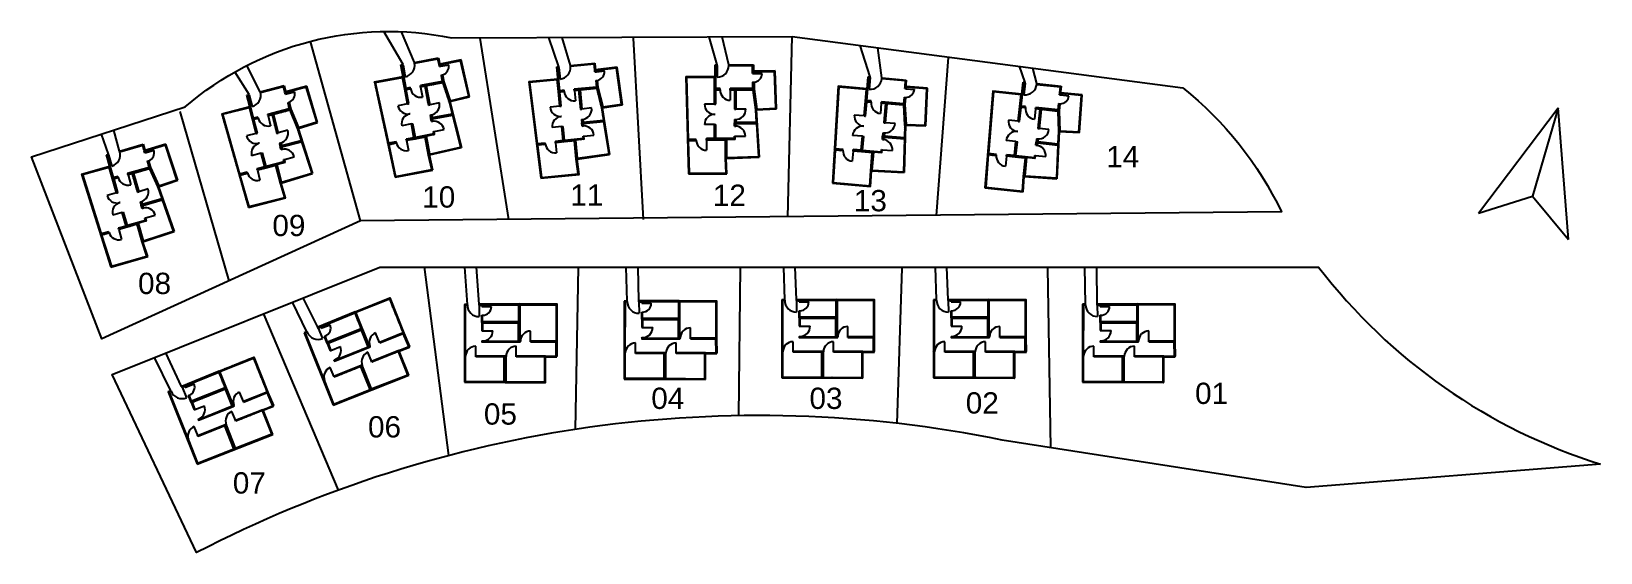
# Model space of a CAD drawing. Header units: millimetres. Extents: x 212 to 433, y 76 to 150.
import ezdxf
from ezdxf.enums import TextEntityAlignment as Align

# ---------------------------------------------------------------- set-up
doc = ezdxf.new("R2010")
doc.units = ezdxf.units.MM
doc.styles.get("Standard").update_dxf_attribs({"font": 'arial.ttf'})

# ---------------------------------------------------------------- blocks, each defined once
blk = doc.blocks.new('casita')
h = blk.add_hatch()
h.set_pattern_fill('JIS_LC_20A', color=256, scale=0.005)
h.paths.add_polyline_path([(0.01, 3.72), (-5.27, 3.72), (-5.27, -1.64), (-5.12, -1.64), (-5.12, -1.54), (-5.17, -1.54), (-5.17, 3.62), (-0.09, 3.62), (-0.09, -1.54), (-3.68, -1.54), (-3.68, -1.64), (0.01, -1.64)])
h.paths.add_polyline_path([(-5.27, 1.11), (-10.55, 1.11), (-10.55, -0.05), (-10.45, -0.05), (-10.45, 1.01), (-5.37, 1.01), (-5.37, -1.54), (-10.45, -1.54), (-10.45, -1.49), (-10.55, -1.49), (-10.55, -1.64), (-5.27, -1.64)])
h.paths.add_polyline_path([(-5.27, 3.72), (-10.96, 3.68), (-10.96, 3.56), (-10.55, 3.56), (-10.55, 3.36), (-10.45, 3.36), (-10.45, 3.58), (-5.37, 3.61), (-5.37, 1.21), (-10.45, 1.21), (-10.45, 2.12), (-10.55, 2.12), (-10.55, 1.11), (-5.27, 1.11)])
h.paths.add_polyline_path([(-7.29, -7.35), (-13.02, -7.32), (-13.02, -3.63), (-12.87, -3.63), (-12.87, -3.73), (-12.92, -3.73), (-12.92, -7.22), (-7.39, -7.22), (-7.39, -3.73), (-11.43, -3.73), (-11.43, -3.63), (-7.29, -3.63)])
h.paths.add_polyline_path([(-7.14, -3.63), (-7.29, -3.63), (-7.29, -7.35), (-1.57, -7.38), (-1.57, -3.63), (-5.7, -3.63), (-5.7, -3.73), (-1.67, -3.73), (-1.67, -7.28), (-7.19, -7.22), (-7.19, -3.73), (-7.14, -3.73)])
h = blk.add_hatch()
h.set_pattern_fill('JIS_LC_20A', color=256, scale=0.005)
h.paths.add_polyline_path([(-12.91, 3.56), (-12.6, 3.56, -0.004394), (-12.6, 3.59), (-12.6, 3.63), (-12.6, 3.66), (-13.01, 3.66), (-13.02, -3.63), (-12.92, -3.63)])
h = blk.add_hatch()
h.set_pattern_fill('JIS_LC_20A', color=256, scale=0.005)
h.paths.add_polyline_path([(0.01, -1.64), (-0.09, -1.64), (-0.07, -3.64), (-1.57, -3.63), (-1.57, -3.63), (-1.57, -3.73), (0.03, -3.74), (0.03, -3.64)])
for p, q in [((-13.01, 3.66), (-13.02, -7.32)), ((-12.6, 3.66), (-13.01, 3.66)), ((-12.6, 3.56), (-12.6, 3.66)), ((-5.27, 3.72), (-10.96, 3.68)), ((-10.96, 3.56), (-10.96, 3.68)), ((-10.96, 3.56), (-10.93, 1.94)), ((-10.55, 3.56), (-10.55, 3.36)), ((-10.55, 3.36), (-10.45, 3.36)), ((-10.45, 3.36), (-9.21, 3.36)), ((-10.55, 2.12), (-10.55, -0.05)), ((-10.55, 2.12), (-10.45, 2.12)), ((-10.55, -0.05), (-10.45, -0.05)), ((-10.55, -1.49), (-10.55, -1.64)), ((-10.55, -1.49), (-10.45, -1.49)), ((-10.55, -1.64), (-5.12, -1.64)), ((-10.45, -0.05), (-9.01, -0.05)), ((-5.12, -1.64), (-5.12, -1.54)), ((-3.68, -1.54), (-3.68, -0.1)), ((-3.68, -1.64), (-3.68, -1.54)), ((-3.68, -1.64), (-0.09, -1.64)), ((-0.07, -3.64), (-0.09, -1.64)), ((0.03, -3.64), (0.01, -1.64)), ((0.03, -3.63), (0.01, -1.64)), ((0.03, -3.64), (0.01, -1.64)), ((-13.02, -3.53), (-13.02, -3.53)), ((-13.02, -3.63), (-13.02, -3.63)), ((-12.87, -3.63), (-12.92, -3.63)), ((-12.87, -3.73), (-12.87, -3.63)), ((-11.43, -3.68), (-11.43, -2.24)), ((-11.43, -3.73), (-11.43, -3.53)), ((-7.14, -3.63), (-11.43, -3.63)), ((-11.43, -3.63), (-7.14, -3.63)), ((-7.29, -3.63), (-7.29, -7.35)), ((-7.14, -3.73), (-7.14, -3.63)), ((-5.7, -3.68), (-5.7, -2.24)), ((-1.57, -3.63), (-5.7, -3.63)), ((-5.7, -3.73), (-5.7, -3.63)), ((-1.57, -3.63), (-0.07, -3.64)), ((-1.57, -3.63), (-0.07, -3.64)), ((-1.57, -7.38), (-1.57, -3.73)), ((-1.57, -3.73), (0.03, -3.74)), ((0.03, -3.53), (0.03, -3.53)), ((0.03, -3.63), (0.03, -3.63)), ((0.03, -3.74), (0.03, -3.64)), ((-13.02, -7.32), (-1.57, -7.38))]:
    blk.add_line(p, q)
for points in [[(-13.01, 3.66), (-13.02, -3.63)], [(-12.6, 3.56), (-12.91, 3.56), (-12.92, -3.63)], [(-10.96, 3.68), (-5.27, 3.72), (-5.27, 1.11), (-10.55, 1.11), (-10.55, 2.12)], [(-10.96, 3.56), (-10.55, 3.56)], [(-10.55, 3.36), (-10.55, 3.56)], [(-10.45, 3.58), (-5.37, 3.61), (-5.37, 1.21), (-10.45, 1.21), (-10.45, 2.12)], [(-10.45, 3.36), (-10.45, 3.58)], [(-5.12, -1.64), (-5.27, -1.64), (-5.27, 3.72), (0.01, 3.72), (0.01, -1.64)], [(-5.12, -1.64), (-5.27, -1.64), (-5.27, 3.72), (0.01, 3.72), (0.01, -1.64)], [(-5.12, -1.54), (-5.17, -1.54), (-5.17, 3.62), (-0.09, 3.62), (-0.09, -1.54), (-3.68, -1.54)], [(-10.55, -1.49), (-10.55, -1.64), (-5.27, -1.64), (-5.27, 1.11), (-10.55, 1.11)], [(-5.27, -1.64), (-5.27, 1.11), (-10.55, 1.11)], [(-10.45, -1.49), (-10.45, -1.54), (-5.37, -1.54), (-5.37, 1.01), (-10.45, 1.01), (-10.45, -0.05)], [(-10.55, -1.49), (-10.55, -1.64)], [(-0.09, -1.64), (-3.68, -1.64)], [(0.01, -1.64), (0.03, -3.64)], [(-13.02, -3.63), (-13.02, -7.32)], [(-12.87, -3.73), (-12.92, -3.73), (-12.92, -7.22), (-7.39, -7.22), (-7.39, -3.73), (-11.43, -3.73)], [(-7.29, -7.32), (-7.29, -3.63), (-11.43, -3.63)], [(-7.14, -3.63), (-7.29, -3.63), (-7.29, -7.32)], [(-7.14, -3.73), (-7.19, -3.73), (-7.19, -7.22), (-1.67, -7.28), (-1.67, -3.73), (-5.7, -3.73)], [(-1.57, -3.63), (-5.7, -3.63)]]:
    blk.add_lwpolyline(points)
for centre, radius, start, end in [((-11.78, 3.66), 0.82, 179.7987, 180), ((-10.96, 3.58), 1.64, 179.4965, 271.0755), ((-10.45, 3.36), 1.24, 270.056, 0.0508), ((-10.55, -0.77), 0.72, 89.9891, 90.1047), ((-10.55, -1.64), 0.15, 89.9657, 90.0523), ((-10.55, -0.77), 0.72, 270, 270.018), ((-10.45, -0.05), 1.44, 270.014, 359.9588), ((-3.68, -1.54), 1.44, 90.0031, 179.9962), ((-11.43, -3.68), 1.44, 90.0031, 178.8758), ((-5.7, -3.68), 1.44, 90.0031, 179.9962)]:
    blk.add_arc(centre, radius, start, end)
blk = doc.blocks.new('chalet')
h = blk.add_hatch()
h.set_pattern_fill('JIS_LC_20A', color=256, scale=0.01)
h.paths.add_polyline_path([(-8.14, 3.45), (-7.94, 3.45), (-7.94, 3.55), (-8.24, 3.55), (-8.24, 0.08), (-8.24, -2.01), (-8.14, -2.01), (-8.14, -0.02), (-7.53, -0.02), (-7.53, 0.18), (-8.14, 0.18)])
h.paths.add_polyline_path([(-8.24, 1.89), (-12.35, 1.89), (-12.12, -7.07), (-10.9, -7.07), (-10.9, -6.97), (-12.03, -6.97), (-12.25, 1.79), (-8.34, 1.79), (-8.34, 0.08), (-8.34, -2.01), (-8.24, -2.01), (-8.24, 0.08)])
h.paths.add_polyline_path([(-2.84, 3.55), (-6.3, 3.55), (-6.3, 3.45), (-2.94, 3.45), (-2.94, 2.63), (-2.94, 2.33), (-2.84, 2.33)])
h.paths.add_polyline_path([(-2.84, 1.09), (-2.94, 1.09), (-2.94, 0.18), (-6.09, 0.18), (-6.09, 0.08), (-2.84, 0.08)], flags=17)
h.paths.add_polyline_path([(-5.39, 0.08), (-6.09, 0.08), (-6.09, -0.02), (-5.49, -0.02), (-5.49, -2.73), (-5.39, -2.73)], flags=17)
h.paths.add_polyline_path([(-2.43, -2.8), (0.45, -2.67), (0.25, 2.67), (-2.84, 2.63), (-2.84, 2.33), (-2.74, 2.33), (-2.74, 2.53), (0.15, 2.57), (0.35, -2.57), (-2.34, -2.7), (-2.74, 0.09), (-2.74, 1.09), (-2.84, 1.09), (-2.84, 0.08), (-5.39, 0.08), (-5.39, -2.73), (-5.29, -2.73), (-5.29, -0.02), (-2.92, -0.02), (-2.53, -2.81), (-2.42, -4.55), (-5.29, -4.54), (-5.29, -4.17), (-5.39, -4.17), (-5.39, -4.64), (-5.39, -5.09), (-5.29, -5.09), (-5.29, -4.74), (-2.41, -4.75), (-2.13, -9.38), (-6.56, -9.55), (-6.56, -6.97), (-5.39, -6.97), (-5.39, -6.53), (-5.49, -6.53), (-5.49, -6.87), (-8.14, -6.87), (-8.14, -4.89), (-8.34, -4.89), (-8.34, -6.87), (-9.46, -6.87), (-9.46, -7.07), (-8.24, -7.07), (-6.76, -7.07), (-6.76, -9.65), (-6.68, -11.74), (-11.9, -11.74), (-12.02, -7.17), (-10.9, -7.17), (-10.9, -7.07), (-12.12, -7.07), (-12, -11.84), (-6.58, -11.84), (-6.66, -9.65), (-2.03, -9.47)])
h.paths.add_polyline_path([(-5.39, -4.64), (-5.39, -4.17), (-5.49, -4.17), (-5.49, -4.64), (-5.49, -5.09), (-5.39, -5.09)], flags=17)
for p, q in [((-8.24, 3.55), (-7.94, 3.55)), ((-8.24, 0.08), (-8.24, 3.55)), ((-8.14, 3.45), (-7.94, 3.45)), ((-8.14, 0.18), (-8.14, 3.45)), ((-7.94, 3.45), (-7.94, 3.55)), ((-7.94, 3.45), (-7.94, 1.81)), ((-6.3, 3.55), (-2.84, 3.55)), ((-6.3, 3.45), (-6.3, 3.55)), ((-6.3, 3.45), (-2.94, 3.45)), ((-2.94, 2.63), (-2.94, 3.45)), ((-2.94, 2.33), (-2.94, 2.63)), ((-2.94, 2.33), (-2.74, 2.33)), ((-2.84, 3.55), (-2.84, 2.33)), ((0.25, 2.67), (-2.84, 2.63)), ((0.15, 2.57), (-2.74, 2.53)), ((-2.74, 2.33), (-2.74, 2.53)), ((-2.74, 2.33), (-1.6, 2.33)), ((0.35, -2.57), (0.15, 2.57)), ((0.45, -2.67), (0.25, 2.67)), ((-12.35, 1.89), (-12, -11.84)), ((-12.35, 1.89), (-8.24, 1.89)), ((-12.25, 1.79), (-12.03, -6.97)), ((-12.25, 1.79), (-8.34, 1.79)), ((-8.34, 0.08), (-8.34, 1.79)), ((-8.34, -2.01), (-8.34, 0.08)), ((-8.24, -2.01), (-8.24, 0.08)), ((-7.53, 0.18), (-8.14, 0.18)), ((-7.53, 0.08), (-8.14, 0.08)), ((-7.53, -0.02), (-7.53, 0.18)), ((-2.94, 0.18), (-6.09, 0.18)), ((-6.09, -0.02), (-6.09, 0.18)), ((-2.84, 0.08), (-6.09, 0.08)), ((-5.39, 0.08), (-5.39, -2.73)), ((-2.94, 1.09), (-2.94, 0.18)), ((-2.94, 1.09), (-2.74, 1.09)), ((-2.84, 1.09), (-2.84, 0.08)), ((-2.84, 0.08), (-2.44, -2.7)), ((-2.74, 1.09), (-2.74, 0.09)), ((-2.74, 0.09), (-2.34, -2.7)), ((-8.34, -2.01), (-9.73, -2.01)), ((-8.34, -2.01), (-8.29, -2.01)), ((-8.24, -2.01), (-8.14, -2.01)), ((-7.53, -0.02), (-8.14, -0.02)), ((-8.14, -2.01), (-8.14, -0.02)), ((-5.49, -0.02), (-6.09, -0.02)), ((-6.09, -0.02), (-6.09, -1.46)), ((-5.49, -0.02), (-5.49, -2.73)), ((-5.29, -0.02), (-5.29, -2.73)), ((-2.92, -0.02), (-5.29, -0.02)), ((-2.92, -0.02), (-2.53, -2.82)), ((-5.49, -2.73), (-5.29, -2.73)), ((-5.49, -4.17), (-5.49, -4.64)), ((-5.49, -4.17), (-5.29, -4.17)), ((-5.39, -4.17), (-5.39, -4.64)), ((-3.9, -2.69), (-5.29, -2.72)), ((-5.29, -4.17), (-5.29, -4.54)), ((-2.53, -2.81), (-2.42, -4.55)), ((-2.43, -2.8), (0.45, -2.67)), ((-2.43, -2.8), (-2.03, -9.47)), ((-2.34, -2.7), (0.35, -2.57)), ((-8.34, -4.89), (-9.73, -4.89)), ((-8.34, -6.87), (-8.34, -4.89)), ((-8.34, -4.89), (-8.14, -4.89)), ((-8.24, -6.97), (-8.24, -4.89)), ((-8.14, -6.87), (-8.14, -4.89)), ((-5.49, -5.09), (-5.49, -4.64)), ((-5.49, -5.09), (-5.29, -5.09)), ((-5.49, -6.87), (-5.49, -6.53)), ((-5.49, -6.53), (-5.39, -6.53)), ((-5.39, -4.64), (-2.42, -4.65)), ((-5.39, -5.09), (-5.39, -4.64)), ((-5.39, -4.74), (-5.39, -4.74)), ((-5.39, -6.97), (-5.39, -6.53)), ((-5.39, -6.53), (-3.95, -6.53)), ((-5.29, -4.54), (-2.42, -4.55)), ((-5.29, -4.54), (-2.42, -4.55)), ((-5.29, -5.09), (-5.29, -4.74)), ((-5.29, -4.74), (-2.41, -4.75)), ((-2.41, -4.75), (-2.13, -9.38)), ((-10.9, -7.07), (-12.12, -7.07)), ((-10.9, -6.97), (-12.03, -6.97)), ((-10.9, -7.17), (-12.02, -7.17)), ((-12.02, -7.17), (-11.9, -11.74)), ((-10.9, -7.17), (-10.9, -6.97)), ((-8.34, -6.87), (-9.46, -6.87)), ((-9.46, -7.07), (-9.46, -6.87)), ((-8.34, -6.97), (-9.46, -6.97)), ((-8.24, -7.07), (-9.46, -7.07)), ((-9.46, -7.07), (-9.46, -8.51)), ((-6.76, -7.07), (-8.24, -7.07)), ((-5.49, -6.87), (-8.14, -6.87)), ((-6.76, -6.97), (-8.14, -6.97)), ((-6.76, -9.65), (-6.76, -7.07)), ((-6.66, -9.55), (-6.66, -6.97)), ((-5.39, -6.97), (-6.56, -6.97)), ((-6.56, -9.55), (-6.56, -6.97)), ((-6.68, -11.74), (-6.76, -9.65)), ((-6.66, -9.65), (-2.03, -9.47)), ((-6.58, -11.84), (-6.66, -9.65)), ((-6.56, -9.55), (-2.13, -9.38)), ((-12, -11.84), (-6.58, -11.84)), ((-11.9, -11.74), (-6.68, -11.74))]:
    blk.add_line(p, q)
for points in [[(-8.29, -2.01), (-8.24, -2.01)], [(-8.24, -3.45), (-8.29, -3.45)], [(-8.24, -3.45), (-8.29, -3.45)], [(-8.29, -4.89), (-8.24, -4.89)], [(-5.39, -5.09), (-5.49, -5.09)], [(-5.49, -6.53), (-5.39, -6.53)]]:
    blk.add_lwpolyline(points)
for centre, radius, start, end in [((-7.94, 3.45), 1.64, 270, 0), ((-2.85, 2.34), 1.25, 274.9488, 359.8631), ((-6.09, -0.02), 1.44, 178.0102, 270), ((-8.29, -2.01), 1.44, 180, 270), ((-8.29, -4.89), 1.44, 90, 180), ((-5.34, -2.72), 1.44, 268.1478, 1.3531), ((-5.39, -6.53), 1.44, 0, 90), ((-9.46, -7.07), 1.44, 180.0087, 269.9913)]:
    blk.add_arc(centre, radius, start, end)

msp = doc.modelspace()

# ---------------------------------------------------------------- linework, layer by layer
for p, q in [((264.25, 145), (261.53, 149.67)), ((265.86, 145.3), (264.05, 149.63)), ((279.19, 123.15), (275.14, 148.74)), ((286.23, 144.69), (284.82, 148.82)), ((287.86, 144.85), (286.71, 148.83)), ((298.18, 123.13), (296.75, 148.73)), ((308.57, 144.97), (307.45, 148.91)), ((310.21, 144.97), (309.27, 148.91)), ((318.56, 123.48), (319.15, 148.95)), ((258.26, 122.95), (251.21, 148.27)), ((330.17, 143.26), (328.72, 147.7)), ((331.81, 143.12), (331.24, 147.37)), ((242.53, 140.76), (240.51, 143.95)), ((244.11, 141.17), (242.2, 144.86)), ((339.53, 123.72), (341.2, 145.99)), ((352.02, 142.48), (351.2, 144.75)), ((353.65, 142.31), (353.1, 144.5)), ((232.76, 138.37), (239.69, 114.5)), ((415.99, 124.02), (427.22, 138.9)), ((427.22, 138.9), (423.59, 126.44)), ((428.69, 120.32), (427.22, 138.9)), ((222.69, 132.35), (221.69, 135.18)), ((224.26, 132.8), (223.47, 135.76)), ((415.99, 124.02), (423.59, 126.44)), ((423.59, 126.44), (428.69, 120.32)), ((267.22, 116.46), (270.65, 89.86)), ((272.92, 116.45), (273.32, 111.18)), ((274.59, 116.45), (274.96, 111.2)), ((288.98, 116.43), (288.55, 93.56)), ((295.88, 111.64), (295.71, 116.45)), ((297.52, 111.66), (297.4, 116.45)), ((311.81, 116.43), (311.59, 95.49)), ((318.1, 111.83), (317.95, 116.45)), ((319.74, 111.84), (319.55, 116.45)), ((334.64, 116.31), (333.9, 94.41)), ((339.51, 111.82), (339.38, 116.45)), ((341.15, 111.84), (340.97, 116.45)), ((355.62, 90.98), (355.2, 116.31)), ((360.53, 111.2), (360.44, 116.45)), ((362.17, 111.21), (362.13, 116.45)), ((250.7, 107.33), (248.65, 111.5)), ((252.22, 107.96), (250.15, 112.1)), ((352.15, 104.46), (352.08, 111.86)), ((244.6, 109.69), (255.12, 84.98)), ((233.02, 99.62), (230.81, 104.34)), ((231.5, 99), (229.17, 103.68))]:
    msp.add_line(p, q)
for points in [[(374.26, 141.73, -0.112781), (388.18, 124.22), (258.26, 122.95), (221.76, 106.34), (211.82, 131.98), (233.5, 139.02, -0.232278), (271.09, 148.77), (319.15, 148.95)], [(433.2, 88.66), (391.68, 85.35), (348.79, 92.05, 0.171318), (235.13, 76.18), (223.2, 101.28), (260.97, 116.45), (393.42, 116.45, 0.15507)]]:
    msp.add_lwpolyline(points, format="xyb", close=True)

# ---------------------------------------------------------------- block references
for name, p, rotation in [('chalet', (272.71, 142.98), 10.72687982298395), ('chalet', (294.48, 141.93), 5.612755015724394), ('chalet', (251.1, 139.3), 14.42967479281762), ('chalet', (337.78, 139.04), 355.1158488555979), ('chalet', (359.54, 138.1), 353.8578323780322), ('chalet', (231.3, 131.13), 16.00917187112262), ('casita', (263.76, 108.63), 21.86917868101047), ('casita', (244.57, 100.29), 21.86917868101047)]:
    msp.add_blockref(name, p, dxfattribs=dict(rotation=rotation))
for name, p in [('chalet', (316.51, 141.42)), ('casita', (285.93, 107.52)), ('casita', (308.48, 107.98)), ('casita', (330.7, 108.16)), ('casita', (352.11, 108.16)), ('casita', (373.14, 107.53))]:
    msp.add_blockref(name, p)

# ---------------------------------------------------------------- texts
for s, p in [('14', (365.79, 132.02)), ('10', (269.29, 126.33)), ('11', (290.18, 126.59)), ('12', (310.29, 126.59)), ('13', (330.18, 125.81)), ('09', (248.15, 122.31)), ('08', (229.2, 114.14)), ('01', (378.32, 98.64)), ('04', (301.6, 97.94)), ('03', (323.92, 97.94)), ('02', (345.97, 97.29)), ('06', (261.64, 93.92)), ('05', (277.99, 95.73)), ('07', (242.57, 86.01))]:
    msp.add_text(s, height=3).set_placement(p, align=Align.MIDDLE)

doc.saveas('drawing.dxf')
